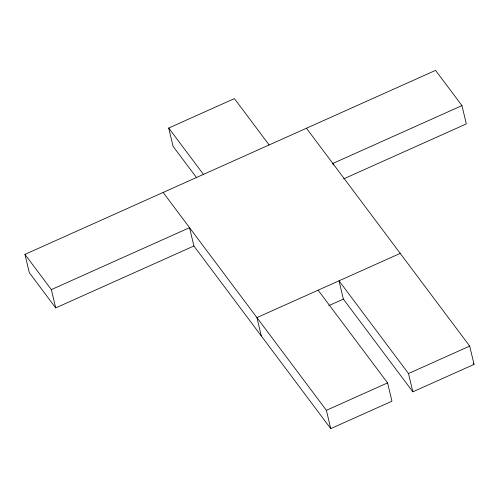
<?xml version="1.0" encoding="UTF-8"?>
<svg xmlns="http://www.w3.org/2000/svg" width="499" height="499" viewBox="0 0 499 499"><rect width="100%" height="100%" fill="white"/><g stroke="black" fill="none" stroke-linecap="round" stroke-linejoin="round"><path stroke-width="0.75" d="M196.7 177.856L173.078 146.332L168.718 128.031L234.405 98.602L269.136 144.953M318.125 290.181L387.586 382.895L391.946 401.196L330.743 428.622L193.899 245.982L55.707 307.908L29.31 272.679L24.95 254.378L435.558 70.378L461.955 105.607L466.316 123.908L343.593 178.904M24.95 254.378L51.347 289.607L189.539 227.681L193.899 245.982M461.955 105.607L332.852 163.46L333.201 164.926M400.229 253.392L256.923 317.607L261.276 335.908M328.754 305.675L343.381 299.119L412.848 391.827L474.05 364.401L469.69 346.1L306.455 128.231M163.148 192.452L326.383 410.321L387.586 382.895M343.381 299.119L339.021 280.818L408.488 373.526L469.69 346.1M473.121 363.16L474.05 364.401M168.718 128.031L203.455 174.388M408.488 373.526L412.848 391.827M326.383 410.321L330.743 428.622M51.347 289.607L55.707 307.908"/></g></svg>
